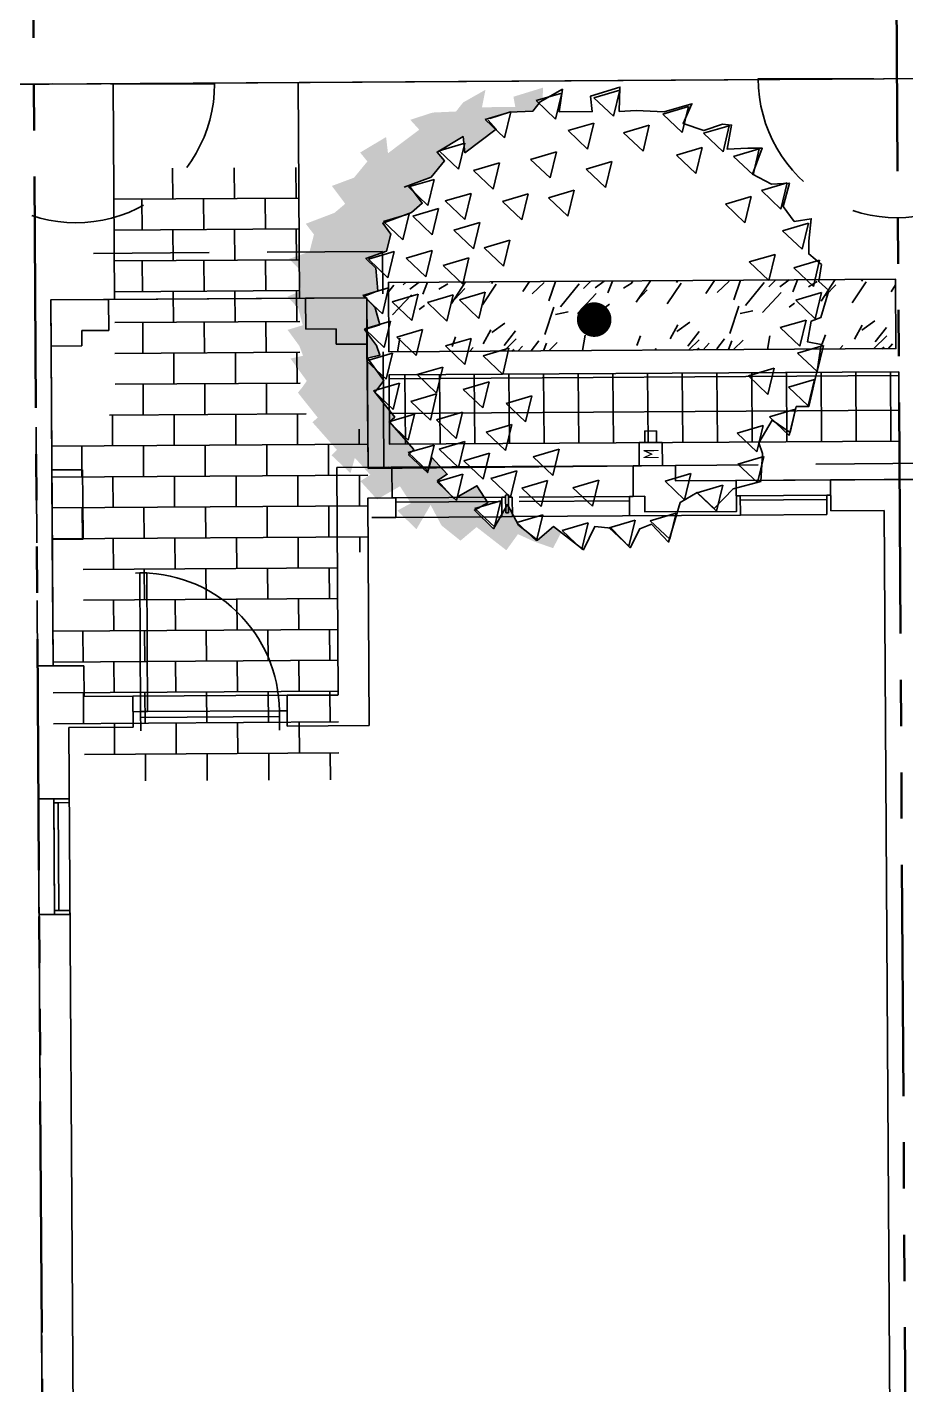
# Model space of a CAD drawing. Header units: feet. Extents: x 919634 to 928945, y 707022 to 708026.
# Drawn here: x 920843.07 to 920862.08, y 707230.98 to 707260.34 of the extents above; entities that cross this region are included whole.
import ezdxf
from ezdxf.enums import TextEntityAlignment as Align

# ---------------------------------------------------------------- set-up
doc = ezdxf.new("R2010")
doc.units = ezdxf.units.FT
doc.header["$LTSCALE"] = 20
doc.header["$MEASUREMENT"] = 0
for name, pattern in [('HIDDEN2', [0.1875, 0.125, -0.0625]), ('Site Plan$0$HIDDEN2', [0.1875, 0.125, -0.0625]), ('Site Plan$0$PHANTOM2', [1.25, 0.625, -0.125, 0.125, -0.125, 0.125, -0.125])]:
    doc.linetypes.add(name, pattern=pattern)
for name, color, linetype in [('-u-site-utility clear zone', 252, 'HIDDEN2'), ('-u-site-xref', 7, 'Continuous'), ('LP-ANNO-LABL-SHRB', 2, 'Continuous'), ('Site Plan$0$-u-site-bldg_interior', 252, 'Continuous'), ('Site Plan$0$A-SILL', 4, 'Continuous'), ('Site Plan$0$E-PLAN', 252, 'Continuous'), ('Site Plan$0$SP-BLDG-ROOF ABOVE', 4, 'Site Plan$0$HIDDEN2'), ('Site Plan$0$SP-LOT PAVERS', 254, 'Continuous'), ('x-Villa5-LP Block$0$L-002', 253, 'Continuous'), ('x-Villa5-LP Block$0$LK-TREE-013M', 253, 'Continuous'), ('x-Villa5-LP Block$0$LK-TREE-050M', 253, 'Continuous'), ('x-Villa5-LP Block$0$LK-TREE-TRNK', 253, 'Continuous'), ('x-Villa5-LP Block$0$LP-PATT-SHAR', 253, 'Continuous'), ('x-Villa5-LP Block$0$LP-SHAR-BRDR-CONT', 253, 'Continuous'), ('x-Villa5-LP Block$0$LP-TREE', 253, 'Continuous')]:
    doc.layers.add(name, color=color, linetype=linetype)
for name, color, linetype, lineweight in [('Site Plan$0$SP-LOT LINES', 252, 'Site Plan$0$PHANTOM2', 40), ('Site Plan$0$SP-SIDEWALK', 2, 'Continuous', 25), ('SP-BUILDING-FOOTPRINT', 1, 'Continuous', 25)]:
    doc.layers.add(name, color=color, linetype=linetype, lineweight=lineweight)
doc.layers.add('x-Villa5-LP Block$0$-u-site-no_plot', color=253, linetype='Continuous', plot=False)
doc.layers.add('x-Villa5-LP Block$0$LK-TREE-SHAD', color=253, linetype='Continuous', plot=False)
doc.layers.get('-u-site-xref').off()
doc.styles.add('Site Plan$0$ARCHSTYL', font='archstyl.shx', dxfattribs={"width": 0.8})

# ---------------------------------------------------------------- blocks, each defined once
blk = doc.blocks.new('Site Plan$0$DR1H902')
for p, q in [((-0.5, 0), (-0.5, 1)), ((-0.5, 1), (-0.45, 1)), ((-0.45, 0), (-0.45, 1)), ((-0.5, 0), (-0.45, 0))]:
    blk.add_line(p, q)
blk.add_arc((-0.5, 0), 1, 0, 91.70698)
blk = doc.blocks.new('Site Plan$0$A$C4e4189c5')
at = {"layer": 'Site Plan$0$-u-site-bldg_interior'}
for p, q in [((-38, 4), (-40, 4)), ((-2, 5.5), (-38, 5.5)), ((-2, 4), (-38, 4)), ((-2, 4), (0, 4))]:
    blk.add_line(p, q, dxfattribs=at)
at = {"layer": 'Site Plan$0$-u-site-bldg_interior', "xscale": 35.99999999999999, "yscale": 35.99999999999999, "zscale": 95.99999999999997, "rotation": 179.9999999999935}
blk.add_blockref('Site Plan$0$DR1H902', (-20, 4), dxfattribs=at)
blk = doc.blocks.new('Site Plan')
at = {"layer": 'Site Plan$0$SP-LOT PAVERS', "extrusion": (-1.01273e-05, 0.001617, 0.999999)}
h = blk.add_hatch(dxfattribs=at)
h.set_pattern_fill('AR-B816', color=256, scale=0.083333, angle=-179.6414)
h.set_pattern_definition([(180.3586, (920936.86813, 707258.7883), (0.004173, -0.6666536), []), (270.3586, (920936.86813, 707258.7883), (0.6708265, -0.6624807), [0.666667, -0.666667])])
h.paths.add_polyline_path([(920844.962, 707253.546), (920844.833, 707253.545), (920844.837, 707252.879), (920844.251, 707252.875), (920844.253, 707252.542), (920843.587, 707252.538), (920843.604, 707249.86), (920844.27, 707249.864), (920844.279, 707248.364), (920843.613, 707248.36), (920843.631, 707245.621), (920844.297, 707245.625), (920844.301, 707244.959), (920849.801, 707244.993), (920849.77, 707249.91), (920850.448, 707249.914), (920850.42, 707252.58), (920849.753, 707252.576), (920849.751, 707252.909), (920849.096, 707252.905), (920849.092, 707253.572), (920848.962, 707253.571), (920848.934, 707258.238), (920844.934, 707258.213)])
at = {"layer": 'Site Plan$0$-u-site-bldg_interior', "extrusion": (-1.01273e-05, 0.001617, 0.999999)}
for p, q in [((920844.833, 707254.455, 0.045), (920843.58, 707254.447, 0.045)), ((920843.587, 707253.447, 0.046), (920843.58, 707254.447, 0.045)), ((920844.833, 707254.455, 0.045), (920844.837, 707253.788, 0.046)), ((920850.414, 707254.49, 0.045), (920849.092, 707254.481, 0.045)), ((920849.092, 707254.481, 0.045), (920849.096, 707253.815, 0.046)), ((920850.414, 707254.49, 0.045), (920850.42, 707253.49, 0.046)), ((920844.837, 707253.788, 0.046), (920844.251, 707253.784, 0.046)), ((920844.253, 707253.451, 0.046), (920844.251, 707253.784, 0.046)), ((920849.751, 707253.819, 0.046), (920849.096, 707253.815, 0.046)), ((920849.751, 707253.819, 0.046), (920849.753, 707253.486, 0.046)), ((920844.253, 707253.451, 0.046), (920843.587, 707253.447, 0.046)), ((920850.42, 707253.49, 0.046), (920849.753, 707253.486, 0.046)), ((920850.946, 707250.826, 0.051), (920856.176, 707250.859, 0.051)), ((920856.176, 707250.859, 0.051), (920856.18, 707250.196, 0.052)), ((920844.27, 707250.773, 0.051), (920843.603, 707250.769, 0.051)), ((920843.613, 707249.269, 0.053), (920843.603, 707250.769, 0.051)), ((920844.27, 707250.773, 0.051), (920844.274, 707250.107, 0.052)), ((920861.605, 707250.56, 0.051), (920860.447, 707250.552, 0.051)), ((920861.605, 707250.56, 0.051), (920862.272, 707250.564, 0.051)), ((920858.409, 707250.54, 0.051), (920860.447, 707250.552, 0.051)), ((920860.447, 707250.552, 0.051), (920860.451, 707249.886, 0.052)), ((920844.279, 707249.273, 0.053), (920844.274, 707250.107, 0.052)), ((920851.045, 707250.164, 0.052), (920850.962, 707250.164, 0.052)), ((920851.045, 707250.164, 0.052), (920853.337, 707250.179, 0.052)), ((920851.045, 707250.164, 0.052), (920851.048, 707249.744, 0.052)), ((920851.046, 707250.072, 0.052), (920853.338, 707250.086, 0.052)), ((920853.337, 707250.179, 0.052), (920853.421, 707250.179, 0.052)), ((920853.337, 707250.179, 0.052), (920853.34, 707249.758, 0.052)), ((920853.48, 707250.228, 0.052), (920853.42, 707250.227, 0.052)), ((920853.42, 707250.227, 0.052), (920853.423, 707249.842, 0.052)), ((920853.48, 707250.228, 0.052), (920853.483, 707249.842, 0.052)), ((920853.481, 707250.18, 0.052), (920853.564, 707250.18, 0.052)), ((920853.564, 707250.18, 0.052), (920853.567, 707249.759, 0.052)), ((920853.714, 707250.181, 0.052), (920856.097, 707250.196, 0.052)), ((920853.714, 707250.088, 0.052), (920856.097, 707250.103, 0.052)), ((920856.097, 707250.196, 0.052), (920856.18, 707250.196, 0.052)), ((920856.097, 707250.196, 0.052), (920856.099, 707249.775, 0.052)), ((920858.411, 707250.21, 0.052), (920858.495, 707250.211, 0.052)), ((920858.495, 707250.211, 0.052), (920860.365, 707250.223, 0.052)), ((920858.495, 707250.211, 0.052), (920858.497, 707249.79, 0.052)), ((920858.495, 707250.118, 0.052), (920860.366, 707250.13, 0.052)), ((920860.365, 707250.223, 0.052), (920860.449, 707250.223, 0.052)), ((920860.365, 707250.223, 0.052), (920860.368, 707249.802, 0.052)), ((920850.527, 707249.74, 0.052), (920851.048, 707249.744, 0.052)), ((920851.048, 707249.744, 0.052), (920853.34, 707249.758, 0.052)), ((920853.567, 707249.759, 0.052), (920853.34, 707249.758, 0.052)), ((920853.483, 707249.842, 0.052), (920853.423, 707249.842, 0.052)), ((920853.567, 707249.759, 0.052), (920855.949, 707249.774, 0.052)), ((920858.497, 707249.79, 0.052), (920855.949, 707249.774, 0.052)), ((920858.497, 707249.79, 0.052), (920860.368, 707249.802, 0.052)), ((920861.609, 707249.893, 0.052), (920860.451, 707249.886, 0.052)), ((920861.878, 707206.894, 0.122), (920861.609, 707249.893, 0.052)), ((920844.279, 707249.273, 0.053), (920843.613, 707249.269, 0.053)), ((920843.297, 707246.528, 0.058), (920843.63, 707246.53, 0.058)), ((920843.55, 707206.113, 0.123), (920843.297, 707246.528, 0.058)), ((920844.297, 707246.535, 0.058), (920843.63, 707246.53, 0.058)), ((920844.297, 707246.535, 0.058), (920844.301, 707245.868, 0.059)), ((920845.357, 707245.875, 0.059), (920844.301, 707245.868, 0.059)), ((920845.357, 707245.875, 0.059), (920848.691, 707245.895, 0.059)), ((920845.361, 707245.208, 0.06), (920845.357, 707245.875, 0.059)), ((920849.801, 707245.902, 0.059), (920848.691, 707245.895, 0.059)), ((920848.695, 707245.229, 0.06), (920848.691, 707245.895, 0.059)), ((920845.526, 707245.542, 0.059), (920845.359, 707245.541, 0.059)), ((920845.526, 707245.542, 0.059), (920848.526, 707245.561, 0.059)), ((920845.529, 707245.126, 0.06), (920845.526, 707245.542, 0.059)), ((920845.527, 707245.417, 0.059), (920848.527, 707245.436, 0.059)), ((920848.526, 707245.561, 0.059), (920848.693, 707245.562, 0.059)), ((920848.529, 707245.144, 0.06), (920848.526, 707245.561, 0.059)), ((920845.361, 707245.208, 0.06), (920843.972, 707245.199, 0.06)), ((920844.212, 707206.783, 0.122), (920843.972, 707245.199, 0.06)), ((920850.471, 707245.24, 0.06), (920848.695, 707245.229, 0.06)), ((920843.315, 707243.654, 0.062), (920843.981, 707243.658, 0.062)), ((920843.664, 707241.156, 0.066), (920843.648, 707243.656, 0.062)), ((920843.33, 707241.155, 0.066), (920843.997, 707241.158, 0.066))]:
    blk.add_line(p, q, dxfattribs=at)
at = {"layer": 'Site Plan$0$-u-site-bldg_interior', "extrusion": (-1.01273e-05, 0.001617, 0.999999), "elevation": 1134.174}
for points in [[(920856.176, 707249.95), (920857.092, 707249.955), (920857.094, 707249.622), (920858.409, 707249.63), (920858.413, 707248.964), (920856.431, 707248.951), (920856.429, 707249.289), (920856.18, 707249.287)], [(920843.648, 707242.747), (920843.981, 707242.749), (920843.982, 707242.666), (920843.649, 707242.664)], [(920843.756, 707240.331), (920843.663, 707240.33), (920843.649, 707242.664), (920843.741, 707242.664)], [(920843.996, 707240.249), (920843.664, 707240.247), (920843.663, 707240.33), (920843.995, 707240.332)]]:
    blk.add_lwpolyline(points, close=True, dxfattribs=at)
for points in [[(920857.094, 707249.622), (920857.092, 707249.955), (920856.176, 707249.95)], [(920850.879, 707249.917), (920849.77, 707249.91), (920849.801, 707244.993)], [(920850.448, 707249.914), (920850.958, 707249.917), (920850.962, 707249.254), (920850.441, 707249.251), (920850.471, 707244.331)]]:
    blk.add_lwpolyline(points, dxfattribs=at)
at = {"layer": 'Site Plan$0$A-SILL', "extrusion": (-1.01273e-05, 0.001617, 0.999999)}
for p, q in [((920849.092, 707254.481, 0.045), (920844.833, 707254.455, 0.045)), ((920843.603, 707250.769, 0.051), (920843.587, 707253.447, 0.046)), ((920850.448, 707250.823, 0.051), (920850.42, 707253.49, 0.046)), ((920843.63, 707246.53, 0.058), (920843.613, 707249.269, 0.053))]:
    blk.add_line(p, q, dxfattribs=at)
at = {"layer": 'Site Plan$0$E-PLAN', "extrusion": (-1.01273e-05, 0.001617, 0.999999)}
for p, q in [((920856.806, 707251.363, 0.05), (920856.306, 707251.36, 0.05)), ((920856.306, 707251.36, 0.05), (920856.309, 707250.86, 0.051)), ((920856.809, 707250.863, 0.051), (920856.806, 707251.363, 0.05)), ((920856.309, 707250.86, 0.051), (920856.809, 707250.863, 0.051))]:
    blk.add_line(p, q, dxfattribs=at)
at = {"layer": 'Site Plan$0$E-PLAN', "extrusion": (-1.01273e-05, 0.001617, 0.999999), "elevation": 1134.174}
blk.add_lwpolyline([(920856.431, 707250.451), (920856.429, 707250.701), (920856.679, 707250.703), (920856.681, 707250.453)], dxfattribs=at)
at = {"layer": 'Site Plan$0$SP-BLDG-ROOF ABOVE', "extrusion": (-1.01273e-05, 0.001617, 0.999999)}
for p, q in [((920850.759, 707255.492, 0.043), (920843.241, 707255.445, 0.043)), ((920843.241, 707255.445, 0.043), (920843.297, 707246.528, 0.058)), ((920850.788, 707250.825, 0.051), (920850.759, 707255.492, 0.043)), ((920862.632, 707250.918, 0.051), (920857.092, 707250.865, 0.051))]:
    blk.add_line(p, q, dxfattribs=at)
at = {"layer": 'Site Plan$0$SP-LOT LINES', "ltscale": 0.4, "extrusion": (-1.01273e-05, 0.001617, 0.999999)}
for p, q in [((920843.637, 707192.113, 0.146), (920843.074, 707282.111, 0)), ((920861.74, 707282.228, 0), (920862.304, 707192.23, 0.146))]:
    blk.add_line(p, q, dxfattribs=at)
at = {"layer": 'Site Plan$0$SP-SIDEWALK'}
blk.add_line((920602.235, 707257.6), (920957.573, 707259.827), dxfattribs=at)
at = {"layer": 'Site Plan$0$SP-SIDEWALK', "extrusion": (-1.01273e-05, 0.001617, 0.999999)}
for p, q in [((920843.218, 707259.111, 0.037), (920938.549, 707259.708, 0.037)), ((920844.962, 707254.456, 0.045), (920844.934, 707259.118, 0.037)), ((920848.962, 707254.48, 0.045), (920848.934, 707259.142, 0.037))]:
    blk.add_line(p, q, dxfattribs=at)
at = {"layer": 'Site Plan$0$-u-site-bldg_interior', "extrusion": (-1.01273e-05, 0.001617, 0.999999), "xscale": 0.08333333333333341, "yscale": 0.08333333333333341, "zscale": 0.08333333333333341, "rotation": 180.3586381331032}
blk.add_blockref('Site Plan$0$A$C4e4189c5', (920845.357, 707244.966, 1133.68), dxfattribs=at)
at = {"layer": 'Site Plan$0$E-PLAN', "extrusion": (-1.01273e-05, 0.001617, 0.999999), "style": 'Site Plan$0$ARCHSTYL', "width": 0.8}
blk.add_text('M', height=0.333, rotation=90.3586, dxfattribs=at).set_placement((920856.564, 707250.203, 1134.174), align=Align.MIDDLE)
blk = doc.blocks.new('x-Villa5-LP Block$0$TREE-EVGR-001')
at = {"layer": 'x-Villa5-LP Block$0$LK-TREE-SHAD'}
blk.add_hatch(color=256, dxfattribs=at).paths.add_polyline_path([(0.109, -0.4758), (0.1079, -0.5039), (0.1722, -0.4845), (0.1683, -0.4622), (0.2405, -0.4622), (0.2327, -0.5), (0.2814, -0.4728), (0.297, -0.4533), (0.3476, -0.4513), (0.3963, -0.4359), (0.3769, -0.4143), (0.4451, -0.3637), (0.449, -0.3988), (0.5055, -0.3656), (0.4899, -0.3462), (0.5191, -0.3111), (0.5673, -0.2935), (0.5386, -0.2546), (0.562, -0.2351), (0.6244, -0.2118), (0.6068, -0.1884), (0.6166, -0.1514), (0.6614, -0.1358), (0.64, -0.1144), (0.6361, -0.0657), (0.6653, -0.054), (0.6419, -0.0287), (0.6322, 0.0083), (0.6653, 0.0181), (0.64, 0.0531), (0.6322, 0.0745), (0.6594, 0.0804), (0.6244, 0.1291), (0.6341, 0.1427), (0.6438, 0.1544), (0.601, 0.2089), (0.6127, 0.2187), (0.5601, 0.279), (0.5717, 0.2907), (0.5308, 0.3297), (0.5211, 0.2966), (0.4879, 0.3336), (0.5094, 0.3472), (0.4735, 0.3871), (0.4236, 0.3589), (0.4003, 0.3959), (0.4295, 0.4115), (0.3886, 0.4524), (0.3574, 0.3998), (0.334, 0.4446), (0.2931, 0.4777), (0.258, 0.4485), (0.1937, 0.4991), (0.1683, 0.4644), (0.1333, 0.4806), (0.0923, 0.4952), (0.0746, 0.4614), (0.091, 0.4485), (0.1261, 0.4777), (0.167, 0.4446), (0.1904, 0.3998), (0.2216, 0.4524), (0.2625, 0.4115), (0.2333, 0.3959), (0.2566, 0.3589), (0.3065, 0.3871), (0.3424, 0.3472), (0.3209, 0.3336), (0.3541, 0.2966), (0.3638, 0.3297), (0.4047, 0.2907), (0.3931, 0.279), (0.4457, 0.2187), (0.434, 0.2089), (0.4768, 0.1544), (0.4671, 0.1427), (0.4574, 0.1291), (0.4924, 0.0804), (0.4652, 0.0745), (0.473, 0.0531), (0.4983, 0.0181), (0.4652, 0.0083), (0.4749, -0.0287), (0.4983, -0.054), (0.4691, -0.0657), (0.473, -0.1144), (0.4944, -0.1358), (0.4496, -0.1514), (0.4398, -0.1884), (0.4574, -0.2118), (0.395, -0.2351), (0.3716, -0.2546), (0.4003, -0.2935), (0.3521, -0.3111), (0.3229, -0.3462), (0.3385, -0.3656), (0.282, -0.3988), (0.2781, -0.3637), (0.2099, -0.4143), (0.2293, -0.4359), (0.1806, -0.4513), (0.13, -0.4533), (0.1144, -0.4728)])
at = {"layer": 'x-Villa5-LP Block$0$LK-TREE-013M'}
for p, q in [((-0.1749, 0.4209), (-0.1609, 0.4775)), ((-0.1189, 0.4371), (-0.1609, 0.4775)), ((-0.0858, 0.4354), (-0.0718, 0.4921)), ((-0.0297, 0.4516), (-0.0718, 0.4921)), ((0.0161, 0.4409), (0.0301, 0.4975)), ((0.0721, 0.4571), (0.0301, 0.4975)), ((0.1143, 0.4227), (0.1284, 0.4793)), ((0.1704, 0.4389), (0.1284, 0.4793)), ((-0.0858, 0.4354), (-0.0297, 0.4516)), ((0.0161, 0.4409), (0.0721, 0.4571)), ((0.2053, 0.3918), (0.2193, 0.4484)), ((0.2614, 0.408), (0.2193, 0.4484)), ((-0.2768, 0.3609), (-0.2628, 0.4175)), ((-0.2208, 0.3771), (-0.2628, 0.4175)), ((-0.1749, 0.4209), (-0.1189, 0.4371)), ((0.1143, 0.4227), (0.1704, 0.4389)), ((-0.2077, 0.3354), (-0.1937, 0.3921)), ((-0.1516, 0.3516), (-0.1937, 0.3921)), ((-0.0076, 0.3482), (0.0065, 0.4048)), ((0.0485, 0.3643), (0.0065, 0.4048)), ((0.1034, 0.3482), (0.1174, 0.4048)), ((0.1595, 0.3643), (0.1174, 0.4048)), ((0.1702, 0.3272), (0.1842, 0.3838)), ((0.2262, 0.3433), (0.1842, 0.3838)), ((0.2053, 0.3918), (0.2614, 0.408)), ((0.2872, 0.3336), (0.3012, 0.3902)), ((0.3432, 0.3498), (0.3012, 0.3902)), ((-0.366, 0.2991), (-0.352, 0.3557)), ((-0.3099, 0.3152), (-0.352, 0.3557)), ((-0.2768, 0.3609), (-0.2208, 0.3771)), ((-0.0076, 0.3482), (0.0485, 0.3643)), ((0.1034, 0.3482), (0.1595, 0.3643)), ((-0.2077, 0.3354), (-0.1516, 0.3516)), ((0.0779, 0.2809), (0.092, 0.3375)), ((0.134, 0.297), (0.092, 0.3375)), ((0.1702, 0.3272), (0.2262, 0.3433)), ((0.229, 0.2882), (0.243, 0.3448)), ((0.285, 0.3043), (0.243, 0.3448)), ((0.2872, 0.3336), (0.3432, 0.3498)), ((0.349, 0.27), (0.3631, 0.3266)), ((0.4051, 0.2861), (0.3631, 0.3266)), ((-0.366, 0.2991), (-0.3099, 0.3152)), ((0.0779, 0.2809), (0.134, 0.297)), ((0.229, 0.2882), (0.285, 0.3043)), ((0.2824, 0.2625), (0.2964, 0.3191)), ((0.3384, 0.2786), (0.2964, 0.3191)), ((-0.3648, 0.2323), (-0.3507, 0.2889)), ((-0.3087, 0.2485), (-0.3507, 0.2889)), ((0.1798, 0.2263), (0.1939, 0.283)), ((0.2359, 0.2425), (0.1939, 0.283)), ((0.2824, 0.2625), (0.3384, 0.2786)), ((0.349, 0.27), (0.4051, 0.2861)), ((-0.4351, 0.1972), (-0.4211, 0.2539)), ((-0.3791, 0.2134), (-0.4211, 0.2539)), ((-0.3648, 0.2323), (-0.3087, 0.2485)), ((0.1798, 0.2263), (0.2359, 0.2425)), ((0.2872, 0.1991), (0.3012, 0.2557)), ((0.3432, 0.2152), (0.3012, 0.2557)), ((0.3909, 0.2027), (0.4049, 0.2593)), ((0.4469, 0.2189), (0.4049, 0.2593)), ((-0.4351, 0.1972), (-0.3791, 0.2134)), ((0.1362, 0.1645), (0.1502, 0.2211)), ((0.1922, 0.1807), (0.1502, 0.2211)), ((0.2872, 0.1991), (0.3432, 0.2152)), ((0.3428, 0.159), (0.3568, 0.2156)), ((0.3988, 0.1752), (0.3568, 0.2156)), ((0.3909, 0.2027), (0.4469, 0.2189)), ((-0.4769, 0.1331), (-0.4629, 0.1898)), ((-0.4209, 0.1493), (-0.4629, 0.1898)), ((0.1362, 0.1645), (0.1922, 0.1807)), ((0.229, 0.1336), (0.243, 0.1902)), ((0.285, 0.1498), (0.243, 0.1902)), ((0.4236, 0.1354), (0.4377, 0.192)), ((0.4797, 0.1516), (0.4377, 0.192)), ((-0.4769, 0.1331), (-0.4209, 0.1493)), ((-0.3896, 0.1081), (-0.3756, 0.1648)), ((-0.3336, 0.1243), (-0.3756, 0.1648)), ((0.229, 0.1336), (0.285, 0.1498)), ((0.329, 0.1009), (0.3431, 0.1575)), ((0.3428, 0.159), (0.3988, 0.1752)), ((0.3851, 0.117), (0.3431, 0.1575)), ((0.4236, 0.1354), (0.4797, 0.1516)), ((-0.3896, 0.1081), (-0.3336, 0.1243)), ((0.4382, 0.07), (0.4522, 0.1266)), ((0.4942, 0.0861), (0.4522, 0.1266)), ((-0.497, 0.0591), (-0.4829, 0.1157)), ((-0.4409, 0.0752), (-0.4829, 0.1157)), ((0.1853, 0.0609), (0.1993, 0.1175)), ((0.2413, 0.077), (0.1993, 0.1175)), ((0.2672, 0.0391), (0.2812, 0.0957)), ((0.3232, 0.0552), (0.2812, 0.0957)), ((0.329, 0.1009), (0.3851, 0.117)), ((-0.497, 0.0591), (-0.4409, 0.0752)), ((-0.4597, 0.0038), (-0.4457, 0.0604)), ((-0.4036, 0.0199), (-0.4457, 0.0604)), ((0.1853, 0.0609), (0.2413, 0.077)), ((0.3727, 0.0191), (0.3867, 0.0757)), ((0.4287, 0.0352), (0.3867, 0.0757)), ((0.4382, 0.07), (0.4942, 0.0861)), ((0.2672, 0.0391), (0.3232, 0.0552)), ((0.3727, 0.0191), (0.4287, 0.0352)), ((0.4418, 0.0009), (0.4559, 0.0575)), ((0.4979, 0.017), (0.4559, 0.0575)), ((-0.4933, -0.0555), (-0.4793, 0.0011)), ((-0.4373, -0.0393), (-0.4793, 0.0011)), ((-0.4597, 0.0038), (-0.4036, 0.0199)), ((0.3054, -0.0555), (0.3194, 0.0011)), ((0.3614, -0.0393), (0.3194, 0.0011)), ((0.4418, 0.0009), (0.4979, 0.017)), ((0.2362, -0.061), (0.2503, -0.0043)), ((0.2923, -0.0448), (0.2503, -0.0043)), ((0.3818, -0.0573), (0.3958, -0.0007)), ((0.4378, -0.0412), (0.3958, -0.0007)), ((0.4455, -0.0719), (0.4595, -0.0152)), ((0.5015, -0.0557), (0.4595, -0.0152)), ((-0.4933, -0.0555), (-0.4373, -0.0393)), ((0.2362, -0.061), (0.2923, -0.0448)), ((0.3054, -0.0555), (0.3614, -0.0393)), ((0.3818, -0.0573), (0.4378, -0.0412)), ((0.4455, -0.0719), (0.5015, -0.0557)), ((-0.4899, -0.1256), (-0.4759, -0.0689)), ((-0.4338, -0.1094), (-0.4759, -0.0689)), ((-0.3933, -0.1391), (-0.3792, -0.0825)), ((-0.3372, -0.123), (-0.3792, -0.0825)), ((0.2708, -0.1355), (0.2848, -0.0789)), ((0.3269, -0.1193), (0.2848, -0.0789)), ((-0.4899, -0.1256), (-0.4338, -0.1094)), ((0.1817, -0.1737), (0.1957, -0.1171)), ((0.2377, -0.1575), (0.1957, -0.1171)), ((0.3509, -0.1519), (0.3649, -0.0953)), ((0.4069, -0.1357), (0.3649, -0.0953)), ((0.4327, -0.1501), (0.4468, -0.0934)), ((0.4888, -0.1339), (0.4468, -0.0934)), ((-0.3933, -0.1391), (-0.3372, -0.123)), ((0.2708, -0.1355), (0.3269, -0.1193)), ((0.3509, -0.1519), (0.4069, -0.1357)), ((0.4327, -0.1501), (0.4888, -0.1339)), ((-0.466, -0.2064), (-0.452, -0.1498)), ((-0.41, -0.1903), (-0.452, -0.1498)), ((0.1817, -0.1737), (0.2377, -0.1575)), ((0.2471, -0.2119), (0.2612, -0.1553)), ((0.3032, -0.1957), (0.2612, -0.1553)), ((0.4, -0.2319), (0.414, -0.1753)), ((0.456, -0.2157), (0.414, -0.1753)), ((-0.466, -0.2064), (-0.41, -0.1903)), ((0.2471, -0.2119), (0.3032, -0.1957)), ((0.3363, -0.2428), (0.3503, -0.1862)), ((0.3923, -0.2266), (0.3503, -0.1862)), ((-0.3423, -0.2646), (-0.3283, -0.208)), ((-0.2863, -0.2484), (-0.3283, -0.208)), ((0.0416, -0.281), (0.0556, -0.2244)), ((0.0976, -0.2648), (0.0556, -0.2244)), ((0.1416, -0.2737), (0.1557, -0.2171)), ((0.1977, -0.2575), (0.1557, -0.2171)), ((0.2653, -0.2755), (0.2794, -0.2189)), ((0.3214, -0.2594), (0.2794, -0.2189)), ((0.3363, -0.2428), (0.3923, -0.2266)), ((0.4, -0.2319), (0.456, -0.2157)), ((-0.4206, -0.2937), (-0.4065, -0.2371)), ((-0.3645, -0.2775), (-0.4065, -0.2371)), ((-0.3423, -0.2646), (-0.2863, -0.2484)), ((0.0416, -0.281), (0.0976, -0.2648)), ((0.1416, -0.2737), (0.1977, -0.2575)), ((0.2653, -0.2755), (0.3214, -0.2594)), ((0.3454, -0.3064), (0.3594, -0.2498)), ((0.4014, -0.2903), (0.3594, -0.2498)), ((-0.4206, -0.2937), (-0.3645, -0.2775)), ((-0.0403, -0.3428), (-0.0263, -0.2862)), ((0.0157, -0.3266), (-0.0263, -0.2862)), ((0.2035, -0.341), (0.2175, -0.2844)), ((0.2595, -0.3248), (0.2175, -0.2844)), ((0.3454, -0.3064), (0.4014, -0.2903)), ((-0.3605, -0.3683), (-0.3465, -0.3116)), ((-0.3045, -0.3521), (-0.3465, -0.3116)), ((-0.2368, -0.3719), (-0.2228, -0.3153)), ((-0.1808, -0.3557), (-0.2228, -0.3153)), ((0.0798, -0.3646), (0.0938, -0.308)), ((0.1358, -0.3485), (0.0938, -0.308)), ((-0.3605, -0.3683), (-0.3045, -0.3521)), ((-0.0403, -0.3428), (0.0157, -0.3266)), ((0.0798, -0.3646), (0.1358, -0.3485)), ((0.2035, -0.341), (0.2595, -0.3248)), ((0.2781, -0.3846), (0.2921, -0.328)), ((0.3341, -0.3685), (0.2921, -0.328)), ((-0.2957, -0.4188), (-0.2817, -0.3621)), ((-0.2397, -0.4026), (-0.2817, -0.3621)), ((-0.2368, -0.3719), (-0.1808, -0.3557)), ((-0.1222, -0.421), (-0.1082, -0.3644)), ((-0.0661, -0.4048), (-0.1082, -0.3644)), ((-0.0021, -0.4264), (0.0119, -0.3698)), ((0.0539, -0.4103), (0.0119, -0.3698)), ((0.2781, -0.3846), (0.3341, -0.3685)), ((-0.2957, -0.4188), (-0.2397, -0.4026)), ((-0.2077, -0.461), (-0.1937, -0.4044)), ((-0.1516, -0.4448), (-0.1937, -0.4044)), ((-0.1222, -0.421), (-0.0661, -0.4048)), ((-0.0021, -0.4264), (0.0539, -0.4103)), ((0.178, -0.4519), (0.192, -0.3953)), ((0.2341, -0.4357), (0.192, -0.3953)), ((-0.0585, -0.4974), (-0.0445, -0.4407)), ((-0.0025, -0.4812), (-0.0445, -0.4407)), ((0.067, -0.4919), (0.0811, -0.4353)), ((0.1231, -0.4757), (0.0811, -0.4353)), ((0.178, -0.4519), (0.2341, -0.4357)), ((-0.2077, -0.461), (-0.1516, -0.4448)), ((-0.0585, -0.4974), (-0.0025, -0.4812)), ((0.067, -0.4919), (0.1231, -0.4757))]:
    blk.add_line(p, q, dxfattribs=at)
at = {"layer": 'x-Villa5-LP Block$0$LK-TREE-050M'}
for points in [[(0.3015, 0.3842), (0.2566, 0.3589), (0.2333, 0.3959), (0.2625, 0.4115), (0.2216, 0.4524), (0.1904, 0.3998), (0.167, 0.4446), (0.1261, 0.4777), (0.091, 0.4485), (0.0267, 0.4991), (0.0013, 0.4485), (-0.0337, 0.4524), (-0.0747, 0.4952), (-0.0961, 0.4543), (-0.1214, 0.4446), (-0.1585, 0.4835), (-0.1838, 0.3979), (-0.2208, 0.3764), (-0.2578, 0.4115), (-0.2988, 0.3686), (-0.3592, 0.3531), (-0.3631, 0.2927), (-0.3553, 0.2693), (-0.3845, 0.2206), (-0.4235, 0.2479), (-0.4371, 0.1914), (-0.4644, 0.1914), (-0.4839, 0.1096), (-0.4917, 0.057), (-0.4625, 0.0512), (-0.4703, 0.0064), (-0.4917, -0.0014), (-0.5092, -0.0599), (-0.4878, -0.0793), (-0.4936, -0.1163), (-0.4664, -0.1397), (-0.4664, -0.167), (-0.4722, -0.2157), (-0.4352, -0.2098), (-0.4118, -0.2429), (-0.4254, -0.2936), (-0.3865, -0.2916), (-0.3455, -0.3131), (-0.367, -0.3695), (-0.3358, -0.3695), (-0.291, -0.3676), (-0.3007, -0.4202), (-0.2812, -0.4221), (-0.2403, -0.4085), (-0.1955, -0.4241), (-0.215, -0.4669), (-0.1546, -0.4494), (-0.0941, -0.4533), (-0.0571, -0.4513), (-0.0591, -0.5039), (0.0052, -0.4845), (0.0013, -0.4513), (0.0735, -0.4513), (0.0657, -0.5), (0.1144, -0.4728), (0.13, -0.4533), (0.1806, -0.4513), (0.2235, -0.4377)], [(0.3989, -0.2916), (0.3716, -0.2546), (0.395, -0.2351), (0.4574, -0.2118), (0.4398, -0.1884), (0.4496, -0.1514), (0.4944, -0.1358), (0.473, -0.1144), (0.4691, -0.0657), (0.4983, -0.054), (0.4749, -0.0287), (0.4652, 0.0083), (0.4983, 0.0181), (0.473, 0.0531), (0.4652, 0.0745), (0.4924, 0.0804), (0.4574, 0.1291), (0.4671, 0.1427), (0.4768, 0.1544), (0.434, 0.2089), (0.4457, 0.2187), (0.3931, 0.279), (0.4047, 0.2907), (0.3638, 0.3297), (0.3541, 0.2966), (0.3209, 0.3336), (0.3424, 0.3472), (0.3073, 0.3862)], [(0.2274, -0.4338), (0.2099, -0.4143), (0.2781, -0.3637), (0.282, -0.3988), (0.3385, -0.3656), (0.3229, -0.3462), (0.3521, -0.3111), (0.4106, -0.2897)]]:
    blk.add_lwpolyline(points, dxfattribs=at)
at = {"layer": 'x-Villa5-LP Block$0$LK-TREE-TRNK', "const_width": 0.0375}
blk.add_lwpolyline([(-0.007, -0.0174, 1), (0.007, 0.0174, 1)], format="xyb", close=True, dxfattribs=at)
blk = doc.blocks.new('x-Villa5-LP Block', base_point=(60.568, 154.949, 0))
at = {"layer": 'x-Villa5-LP Block$0$LP-PATT-SHAR'}
h = blk.add_hatch(dxfattribs=at)
h.set_pattern_fill('ANSI37', color=256, scale=6, angle=45)
h.set_pattern_definition([(90, (136.5644, 160.7837), (-0.75, 0), []), (180, (136.5644, 160.7837), (-6e-17, -0.75), [])])
h.paths.add_polyline_path([(137.233, 161.284), (137.235, 162.784), (148.259, 162.784), (148.26, 161.284)])
h = blk.add_hatch(dxfattribs=at)
h.set_pattern_fill('LAFX-C235-MULCH', color=256, scale=4, pattern_type=2)
h.set_pattern_definition([(4.236394799, (922357.28226, 708260.04033), (-55.999999999963, -3.999999999998), [0.196788, -108.099101158]), (11.88865804, (922359.70994, 708262.06825), (-19.999999999988, -3.999999999987), [0.28226, -77.38369009]), (18.758650348, (922356.11926, 708261.58853), (-12.0013524932457, -3.9959402314204), [0.40684, -210.837088112]), (26.56505118, (922356.2937, 708260.411), (4, 4), [0.195036, -8.749234976]), (29.291362171, (922356.21374, 708261.03617), (-99.999999999965, -56.000000000016), [0.34172, -187.700846983]), (30.579226873, (922359.86258, 708262.85337), (-67.999999999959, -39.999999999993), [0.18574, -102.029717959]), (30.96375653, (922358.9758, 708260.8035), (-8, -4), [0.59336, -22.730447795]), (31.607502246, (922359.71722, 708261.65393), (-20.000000000025, -11.99999999999), [0.2219, -60.835449442]), (33.69006753, (922358.2853, 708259.0736), (-8, -4), [0.262072, -14.160132096]), (34.69515353, (922358.7069, 708262.657), (-12, -7.99999999999), [0.34478, -62.900773356]), (35.188743132, (922357.71834, 708258.673814), (-107.9704025626283, -76.042042124729), [0.69372, -214.601423458]), (35.753887254, (922359.44102, 708260.41829), (-28.000000000026, -19.999999999992), [0.44784, -122.775543857]), (36.41637852, (922356.96242, 708260.20021), (-76.0141497079345, -55.980791742727), [0.55096, -208.255153236]), (36.869897646, (922356.4318, 708262.25), (-12, -8), [0.145372, -19.854628052]), (37.184706453, (922356.5045, 708261.71937), (-16, -11.999999999985), [0.26458, -145.337616847]), (38.990994042, (922357.93642, 708260.95617), (-20.000000000004, -16), [0.196388, -107.877662002]), (39.61068824, (922357.59478, 708262.09005), (-91.999999999979, -75.999999999911), [0.82084, -149.751405045]), (40.502848385, (922359.36106, 708261.77025), (-135.96590655979, -116.039959726762), [0.45884, -215.170467848]), (41.34777722, (922356.51178, 708261.20337), (-31.999999999918, -27.999999999934), [0.24204, -132.964550145]), (42.580490783, (922359.79718, 708259.10993), (-47.999999999929, -43.9999999998675), [0.365244, -200.632269924]), (42.847037211, (922356.93334, 708261.42861), (-107.9619766122515, -100.041049604313), [0.68404, -222.92273816]), (43.363422958, (922357.85646, 708261.78477), (-68.00000000008, -64.000000000112), [0.359924, -98.675423192]), (43.958373324, (922358.13994, 708261.54493), (-107.999999999842, -103.999999999884), [0.56544, -155.023745074]), (44.028978069, (922357.39126, 708262.29357), (-116.000000000174, -112.000000000087), [0.303284, -166.597884011]), (44.118596003, (922356.23558, 708258.98637), (-123.941391475146, -120.060532562702), [0.6684, -177.545118527]), (45.909380449, (922358.83774, 708261.14513), (120.000000000068, 124.0000000000745), [0.32384, -177.889514997]), (46.193489424, (922359.37558, 708261.29777), (88.040753431885, 91.961001164119), [0.49352, -132.472645292]), (46.494333591, (922360.12426, 708262.41713), (71.966124761553, 76.032078012109), [0.59128, -109.753650142]), (47.290610043, (922359.86258, 708260.9489), (44.00000000005, 47.99999999999), [0.51436, -70.252845592]), (47.290610043, (922356.34458, 708262.15537), (44.00000000005, 47.99999999999), [0.1286, -70.638629437]), (47.815556684, (922357.28226, 708261.26145), (76.0000000000326, 84.000000000003), [0.3139, -172.428683982]), (48.6913859865, (922358.62694, 708259.0009), (27.9999999999734, 32.0000000000245), [0.63864, -175.088416463]), (48.945186229, (922356.89702, 708262.28629), (80.000000000142, 92.000000000041), [0.298808, -164.139629128]), (49.289153329, (922356.8243, 708259.18261), (23.989608738123, 28.008903452132), [0.41232, -189.619247558]), (50.527540152, (922356.43181, 708260.73081), (35.99999999987, 43.999999999912), [0.64028, -87.450565172]), (50.599339337, (922358.78682, 708260.32377), (35.999999999971, 43.999999999932), [0.26338, -144.677987345]), (51.666659891, (922360.09518, 708259.82225), (59.999999999906, 75.999999999877), [0.398448, -218.873072077]), (52.12501635, (922358.13266, 708260.70177), (12, 16), [0.165748, -45.441267482]), (52.523820439, (922357.2241, 708262.07553), (52.000000000033, 67.999999999948), [0.274768, -150.933697007]), (52.744710546, (922357.49302, 708259.66233), (12.005711480502, 15.995714796359), [0.64836, -124.95417419]), (52.853313302, (922359.34654, 708259.64053), (11.999999999988, 15.999999999997), [0.300924, -165.301008913]), (52.853313302, (922356.23556, 708259.58965), (11.999999999988, 15.999999999997), [0.60184, -165.00008547]), (53.426969021, (922358.5397, 708262.43169), (80.000000000007, 108.000000000085), [0.280572, -154.1215009]), (55.0079798, (922359.88438, 708260.38193), (8, 11.99999999998), [0.266172, -48.560048848]), (55.581635521, (922358.56878, 708260.75265), (51.972638821297, 76.018713577112), [0.4758, -169.27695965]), (55.885527055, (922358.71414, 708261.56673), (7.999999999982, 11.999999999992), [0.54432, -149.228841408]), (56.30993247, (922358.0382, 708259.4952), (4, 8), [0.7338, -13.688400686]), (56.30993247, (922357.1223, 708259.8005), (4, 8), [0.28828, -14.133924795]), (56.59217541, (922359.63726, 708262.51165), (108.055268550855, 163.9635902827126), [0.40924, -210.379751976]), (57.14427805, (922356.06838, 708260.06213), (36.026561411081, 55.982915901847), [0.41532, -147.151605013]), (57.99461679, (922357.39126, 708259.0518), (12, 19.99999999998), [0.41144, -37.324493665]), (60.708637829, (922358.45974, 708258.70289), (56.0000000000163, 99.999999999965), [0.3417, -187.700846983]), (62.8188889145, (922357.7983, 708260.68721), (4.000000000004, 7.9999999999994), [0.302324, -166.07075002]), (65.1794586645, (922359.22294, 708262.37353), (23.980169848585, 52.0091477917293), [0.64068, -237.38454054]), (66.250505507, (922357.60934, 708259.40069), (27.999999999995, 63.999999999887), [0.397056, -108.854947861]), (68.19859051, (922357.66746, 708261.0143), (4, 12), [0.548, -20.9926629]), (68.4590240815, (922358.11814, 708262.03189), (51.999999999908, 132.000000000026), [0.296948, -163.116638836]), (69.102234501, (922356.80978, 708259.80045), (31.960799133383, 84.014923190774), [0.42792, -145.174275512]), (69.227745318, (922360.01522, 708259.61145), (11.999999999969, 31.999999999995), [0.225444, -123.83905563]), (70.346175942, (922358.56878, 708259.7132), (4.000000000006, 11.999999999987), [0.64832, -58.815942178]), (70.974393962, (922359.20114, 708259.21897), (4.000000000009, 12.000000000004), [0.44592, -122.256954237]), (71.56505118, (922357.086, 708260.6727), (-2e-12, 4), [0.6206, -12.028506916]), (72.9794743885, (922359.11394, 708259.79317), (43.999999999947, 144.0000000000047), [0.372476, -204.60557188]), (74.84593195, (922357.09326, 708262.51165), (39.9999999999455, 147.9999999999274), [0.361464, -198.555606126]), (78.690067526, (922356.708, 708258.6011), (-6e-13, 4), [0.593, -19.803074536]), (79.9194020125, (922359.7681, 708259.72777), (11.999999999941, 67.999999999958), [0.66444, -182.1578872]), (93.066485501, (922358.15446, 708260.29473), (3.963425912546, -76.001916127446), [0.40764, -147.80843339])])
h.paths.add_polyline_path([(148.26, 160.784), (148.26, 159.284), (137.293, 159.284), (137.296, 160.784)])
at = {"layer": 'x-Villa5-LP Block$0$-u-site-no_plot'}
blk.add_line((155.901, 154.949, 0), (60.568, 154.95, 0), dxfattribs=at)
at = {"layer": 'x-Villa5-LP Block$0$L-002'}
blk.add_lwpolyline([(148.26, 160.784), (148.26, 159.284), (137.293, 159.284), (137.296, 160.784)], close=True, dxfattribs=at)
at = {"layer": 'x-Villa5-LP Block$0$LP-SHAR-BRDR-CONT'}
blk.add_lwpolyline([(137.233, 161.284), (137.235, 162.784), (148.259, 162.784), (148.26, 161.284)], close=True, dxfattribs=at)
at = {"layer": 'x-Villa5-LP Block$0$LP-TREE', "xscale": 9.969515389928135, "yscale": 9.969515389928135, "zscale": 9.553646090099173}
blk.add_blockref('x-Villa5-LP Block$0$TREE-EVGR-001', (143.816, 160.116, 0), dxfattribs=at)
blk = doc.blocks.new('A$C2b7dc3a7')
at = {"layer": '-u-site-utility clear zone'}
blk.add_lwpolyline([(-3, 0), (3, 0.008)], dxfattribs=at)
blk.add_arc((0, 0), 3, 179.8546, 0.1454, dxfattribs=at)

msp = doc.modelspace()

# ---------------------------------------------------------------- block references
at = {"layer": '-u-site-xref'}
msp.add_blockref('Site Plan', (0, 0), dxfattribs=at)

# ---------------------------------------------------------------- next in the draw order: linework, layer by layer
at = {"layer": 'SP-BUILDING-FOOTPRINT', "elevation": 0.045}
msp.add_lwpolyline([(920901.24, 707246.224), (920880.633, 707246.095), (920880.613, 707249.429), (920869.113, 707249.357), (920869.159, 707242.023), (920862.325, 707241.981), (920862.272, 707250.564), (920857.094, 707250.531), (920857.092, 707250.865), (920850.448, 707250.802), (920850.414, 707254.49), (920843.58, 707254.446), (920843.63, 707246.537), (920843.297, 707246.535), (920843.54, 707206.117)], dxfattribs=at)

# ---------------------------------------------------------------- next in the draw order: block references
at = {"layer": '-u-site-xref', "extrusion": (-9.72021e-05, -3.0257e-07, 1), "rotation": 180.3585587429245}
msp.add_blockref('x-Villa5-LP Block', (920938.545, 707259.708, -89.685), dxfattribs=at)
at = {"layer": 'LP-ANNO-LABL-SHRB'}
for p in [(920844.124, 707259.113), (920861.884, 707259.224, 0.037)]:
    msp.add_blockref('A$C2b7dc3a7', p, dxfattribs=at)

doc.saveas('drawing.dxf')
